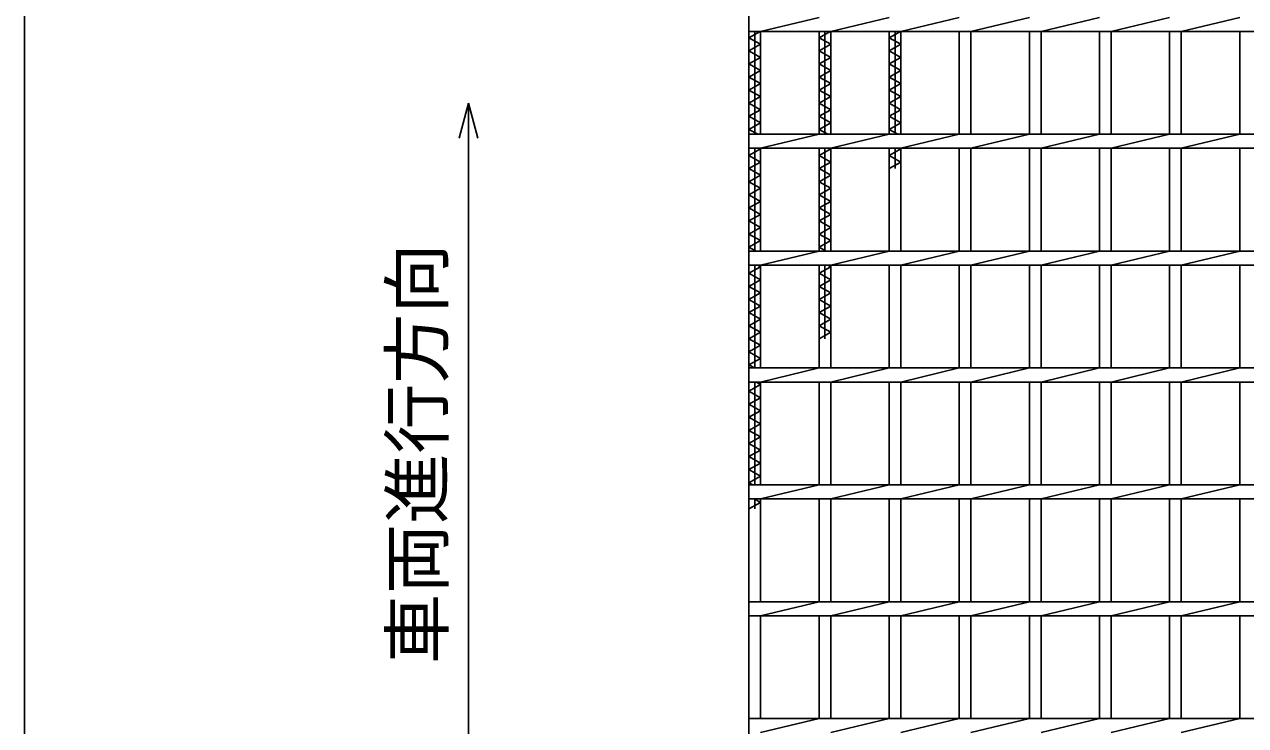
# Model space of a CAD drawing. Units: millimetres, scale not verified. Extents: x -1820 to 1731, y -1282 to 1054.
# Drawn here: x -1729 to -1206, y 29 to 329 of the extents above; entities that cross this region are included whole.
import ezdxf
from ezdxf.enums import TextEntityAlignment as Align

# ---------------------------------------------------------------- set-up
doc = ezdxf.new("R2010")
doc.units = ezdxf.units.MM
doc.header["$LTSCALE"] = 10
doc.layers.add('0_2', color=150, linetype='Continuous', lineweight=25)
doc.layers.add('16', color=3, linetype='Continuous', lineweight=25)
doc.styles.add('ベクトル', font='')
doc.styles.get('ベクトル').set_extended_font_data('ベクトル')

msp = doc.modelspace()

# ---------------------------------------------------------------- linework, layer by layer
at = {"layer": '0_2'}
msp.add_line((-1729, -1146.5), (-1729, 1053.5), dxfattribs=at)
at = {"layer": '0_2', "color": 4}
for p, q in [((-1539, 295.33), (-1543, 280.33)), ((-1535, 280.33), (-1539, 295.33)), ((-1539, 295.33), (-1539, -4.67))]:
    msp.add_line(p, q, dxfattribs=at)
at = {"layer": '16'}
for p, q in [((-1419, -166.5), (-1419, 474.5)), ((-1419, 326), (-1419, 332)), ((-1414, 326), (-1389, 332)), ((-1384, 326), (-1359, 332)), ((-1354, 326), (-1329, 332)), ((-1324, 326), (-1299, 332)), ((-1294, 326), (-1269, 332)), ((-1264, 326), (-1239, 332)), ((-1234, 326), (-1209, 332)), ((-1419, 326), (-424, 326)), ((-1419, 323.3), (-1414.18, 326)), ((-1416.5, 282), (-1416.5, 326)), ((-1414, 282), (-1414, 326)), ((-1389, 282), (-1389, 326)), ((-1389, 323.3), (-1384.18, 326)), ((-1386.5, 282), (-1386.5, 326)), ((-1384, 282), (-1384, 326)), ((-1359, 282), (-1359, 326)), ((-1359, 323.3), (-1354.18, 326)), ((-1356.5, 282), (-1356.5, 326)), ((-1354, 282), (-1354, 326)), ((-1329, 282), (-1329, 326)), ((-1324, 282), (-1324, 326)), ((-1299, 282), (-1299, 326)), ((-1294, 282), (-1294, 326)), ((-1269, 282), (-1269, 326)), ((-1264, 282), (-1264, 326)), ((-1239, 282), (-1239, 326)), ((-1234, 282), (-1234, 326)), ((-1209, 282), (-1209, 326)), ((-1414, 320.5), (-1419, 323.3)), ((-1419, 317.7), (-1414, 320.5)), ((-1384, 320.5), (-1389, 323.3)), ((-1389, 317.7), (-1384, 320.5)), ((-1354, 320.5), (-1359, 323.3)), ((-1359, 317.7), (-1354, 320.5)), ((-1414, 314.9), (-1419, 317.7)), ((-1419, 312.1), (-1414, 314.9)), ((-1384, 314.9), (-1389, 317.7)), ((-1389, 312.1), (-1384, 314.9)), ((-1354, 314.9), (-1359, 317.7)), ((-1359, 312.1), (-1354, 314.9)), ((-1414, 309.3), (-1419, 312.1)), ((-1419, 306.5), (-1414, 309.3)), ((-1384, 309.3), (-1389, 312.1)), ((-1389, 306.5), (-1384, 309.3)), ((-1354, 309.3), (-1359, 312.1)), ((-1359, 306.5), (-1354, 309.3)), ((-1414, 303.7), (-1419, 306.5)), ((-1419, 300.9), (-1414, 303.7)), ((-1384, 303.7), (-1389, 306.5)), ((-1389, 300.9), (-1384, 303.7)), ((-1354, 303.7), (-1359, 306.5)), ((-1359, 300.9), (-1354, 303.7)), ((-1414, 298.1), (-1419, 300.9)), ((-1419, 295.3), (-1414, 298.1)), ((-1384, 298.1), (-1389, 300.9)), ((-1389, 295.3), (-1384, 298.1)), ((-1354, 298.1), (-1359, 300.9)), ((-1359, 295.3), (-1354, 298.1)), ((-1414, 292.5), (-1419, 295.3)), ((-1384, 292.5), (-1389, 295.3)), ((-1354, 292.5), (-1359, 295.3)), ((-1419, 289.7), (-1414, 292.5)), ((-1414, 286.9), (-1419, 289.7)), ((-1389, 289.7), (-1384, 292.5)), ((-1384, 286.9), (-1389, 289.7)), ((-1359, 289.7), (-1354, 292.5)), ((-1354, 286.9), (-1359, 289.7)), ((-1419, 284.1), (-1414, 286.9)), ((-1415.25, 282), (-1419, 284.1)), ((-1389, 284.1), (-1384, 286.9)), ((-1385.25, 282), (-1389, 284.1)), ((-1359, 284.1), (-1354, 286.9)), ((-1355.25, 282), (-1359, 284.1)), ((-1419, 282), (-424, 282)), ((-1419, 276), (-1419, 282)), ((-1414, 276), (-1389, 282)), ((-1384, 276), (-1359, 282)), ((-1354, 276), (-1329, 282)), ((-1324, 276), (-1299, 282)), ((-1294, 276), (-1269, 282)), ((-1264, 276), (-1239, 282)), ((-1234, 276), (-1209, 282)), ((-1419, 276), (-424, 276)), ((-1419, 272.9), (-1414, 275.7)), ((-1414, 270.1), (-1419, 272.9)), ((-1416.5, 232), (-1416.5, 276)), ((-1414, 275.7), (-1414.54, 276)), ((-1414, 232), (-1414, 276)), ((-1389, 232), (-1389, 276)), ((-1389, 272.9), (-1384, 275.7)), ((-1384, 270.1), (-1389, 272.9)), ((-1386.5, 232), (-1386.5, 276)), ((-1384, 275.7), (-1384.54, 276)), ((-1384, 232), (-1384, 276)), ((-1359, 232), (-1359, 276)), ((-1359, 272.9), (-1354, 275.7)), ((-1354, 270.1), (-1359, 272.9)), ((-1356.5, 267.3), (-1356.5, 276)), ((-1354, 275.7), (-1354.54, 276)), ((-1354, 232), (-1354, 276)), ((-1329, 232), (-1329, 276)), ((-1324, 232), (-1324, 276)), ((-1299, 232), (-1299, 276)), ((-1294, 232), (-1294, 276)), ((-1269, 232), (-1269, 276)), ((-1264, 232), (-1264, 276)), ((-1239, 232), (-1239, 276)), ((-1234, 232), (-1234, 276)), ((-1209, 232), (-1209, 276)), ((-1419, 267.3), (-1414, 270.1)), ((-1414, 264.5), (-1419, 267.3)), ((-1389, 267.3), (-1384, 270.1)), ((-1384, 264.5), (-1389, 267.3)), ((-1359, 267.3), (-1354, 270.1)), ((-1419, 261.7), (-1414, 264.5)), ((-1414, 258.9), (-1419, 261.7)), ((-1389, 261.7), (-1384, 264.5)), ((-1384, 258.9), (-1389, 261.7)), ((-1419, 256.1), (-1414, 258.9)), ((-1414, 253.3), (-1419, 256.1)), ((-1389, 256.1), (-1384, 258.9)), ((-1384, 253.3), (-1389, 256.1)), ((-1419, 250.5), (-1414, 253.3)), ((-1389, 250.5), (-1384, 253.3)), ((-1414, 247.7), (-1419, 250.5)), ((-1419, 244.9), (-1414, 247.7)), ((-1384, 247.7), (-1389, 250.5)), ((-1389, 244.9), (-1384, 247.7)), ((-1414, 242.1), (-1419, 244.9)), ((-1419, 239.3), (-1414, 242.1)), ((-1384, 242.1), (-1389, 244.9)), ((-1389, 239.3), (-1384, 242.1)), ((-1414, 236.5), (-1419, 239.3)), ((-1419, 233.7), (-1414, 236.5)), ((-1384, 236.5), (-1389, 239.3)), ((-1389, 233.7), (-1384, 236.5)), ((-1415.96, 232), (-1419, 233.7)), ((-1419, 232), (-424, 232)), ((-1419, 226), (-1419, 232)), ((-1414, 226), (-1389, 232)), ((-1385.96, 232), (-1389, 233.7)), ((-1384, 226), (-1359, 232)), ((-1354, 226), (-1329, 232)), ((-1324, 226), (-1299, 232)), ((-1294, 226), (-1269, 232)), ((-1264, 226), (-1239, 232)), ((-1234, 226), (-1209, 232)), ((-1419, 226), (-424, 226)), ((-1419, 222.5), (-1414, 225.3)), ((-1416.5, 182), (-1416.5, 226)), ((-1414, 225.3), (-1415.25, 226)), ((-1414, 182), (-1414, 226)), ((-1389, 182), (-1389, 226)), ((-1389, 222.5), (-1384, 225.3)), ((-1386.5, 194.5), (-1386.5, 226)), ((-1384, 225.3), (-1385.25, 226)), ((-1384, 182), (-1384, 226)), ((-1359, 182), (-1359, 226)), ((-1354, 182), (-1354, 226)), ((-1329, 182), (-1329, 226)), ((-1324, 182), (-1324, 226)), ((-1299, 182), (-1299, 226)), ((-1294, 182), (-1294, 226)), ((-1269, 182), (-1269, 226)), ((-1264, 182), (-1264, 226)), ((-1239, 182), (-1239, 226)), ((-1234, 182), (-1234, 226)), ((-1209, 182), (-1209, 226)), ((-1414, 219.7), (-1419, 222.5)), ((-1419, 216.9), (-1414, 219.7)), ((-1384, 219.7), (-1389, 222.5)), ((-1389, 216.9), (-1384, 219.7)), ((-1414, 214.1), (-1419, 216.9)), ((-1384, 214.1), (-1389, 216.9)), ((-1419, 211.3), (-1414, 214.1)), ((-1414, 208.5), (-1419, 211.3)), ((-1389, 211.3), (-1384, 214.1)), ((-1384, 208.5), (-1389, 211.3)), ((-1419, 205.7), (-1414, 208.5)), ((-1414, 202.9), (-1419, 205.7)), ((-1389, 205.7), (-1384, 208.5)), ((-1384, 202.9), (-1389, 205.7)), ((-1419, 200.1), (-1414, 202.9)), ((-1414, 197.3), (-1419, 200.1)), ((-1389, 200.1), (-1384, 202.9)), ((-1384, 197.3), (-1389, 200.1)), ((-1419, 194.5), (-1414, 197.3)), ((-1414, 191.7), (-1419, 194.5)), ((-1389, 194.5), (-1384, 197.3)), ((-1419, 188.9), (-1414, 191.7)), ((-1414, 186.1), (-1419, 188.9)), ((-1419, 183.3), (-1414, 186.1)), ((-1416.68, 182), (-1419, 183.3)), ((-1419, 182), (-424, 182)), ((-1419, 176), (-1419, 182)), ((-1414, 176), (-1389, 182)), ((-1384, 176), (-1359, 182)), ((-1354, 176), (-1329, 182)), ((-1324, 176), (-1299, 182)), ((-1294, 176), (-1269, 182)), ((-1264, 176), (-1239, 182)), ((-1234, 176), (-1209, 182)), ((-1419, 176), (-424, 176)), ((-1419, 172.1), (-1414, 174.9)), ((-1416.5, 132), (-1416.5, 176)), ((-1414, 174.9), (-1415.96, 176)), ((-1414, 132), (-1414, 176)), ((-1389, 132), (-1389, 176)), ((-1384, 132), (-1384, 176)), ((-1359, 132), (-1359, 176)), ((-1354, 132), (-1354, 176)), ((-1329, 132), (-1329, 176)), ((-1324, 132), (-1324, 176)), ((-1299, 132), (-1299, 176)), ((-1294, 132), (-1294, 176)), ((-1269, 132), (-1269, 176)), ((-1264, 132), (-1264, 176)), ((-1239, 132), (-1239, 176)), ((-1234, 132), (-1234, 176)), ((-1209, 132), (-1209, 176)), ((-1414, 169.3), (-1419, 172.1)), ((-1419, 166.5), (-1414, 169.3)), ((-1414, 163.7), (-1419, 166.5)), ((-1419, 160.9), (-1414, 163.7)), ((-1414, 158.1), (-1419, 160.9)), ((-1419, 155.3), (-1414, 158.1)), ((-1414, 152.5), (-1419, 155.3)), ((-1419, 149.7), (-1414, 152.5)), ((-1414, 146.9), (-1419, 149.7)), ((-1419, 144.1), (-1414, 146.9)), ((-1414, 141.3), (-1419, 144.1)), ((-1419, 138.5), (-1414, 141.3)), ((-1414, 135.7), (-1419, 138.5)), ((-1419, 132.9), (-1414, 135.7)), ((-1417.39, 132), (-1419, 132.9)), ((-1419, 132), (-424, 132)), ((-1419, 126), (-1419, 132)), ((-1414, 126), (-1389, 132)), ((-1384, 126), (-1359, 132)), ((-1354, 126), (-1329, 132)), ((-1324, 126), (-1299, 132)), ((-1294, 126), (-1269, 132)), ((-1264, 126), (-1239, 132)), ((-1234, 126), (-1209, 132)), ((-1419, 126), (-424, 126)), ((-1414, 124.5), (-1416.68, 126)), ((-1416.5, 121.7), (-1416.5, 126)), ((-1414, 82), (-1414, 126)), ((-1389, 82), (-1389, 126)), ((-1384, 82), (-1384, 126)), ((-1359, 82), (-1359, 126)), ((-1354, 82), (-1354, 126)), ((-1329, 82), (-1329, 126)), ((-1324, 82), (-1324, 126)), ((-1299, 82), (-1299, 126)), ((-1294, 82), (-1294, 126)), ((-1269, 82), (-1269, 126)), ((-1264, 82), (-1264, 126)), ((-1239, 82), (-1239, 126)), ((-1234, 82), (-1234, 126)), ((-1209, 82), (-1209, 126)), ((-1419, 121.7), (-1414, 124.5)), ((-1419, 82), (-424, 82)), ((-1419, 76), (-1419, 82)), ((-1414, 76), (-1389, 82)), ((-1384, 76), (-1359, 82)), ((-1354, 76), (-1329, 82)), ((-1324, 76), (-1299, 82)), ((-1294, 76), (-1269, 82)), ((-1264, 76), (-1239, 82)), ((-1234, 76), (-1209, 82)), ((-1419, 76), (-424, 76)), ((-1414, 32), (-1414, 76)), ((-1389, 32), (-1389, 76)), ((-1384, 32), (-1384, 76)), ((-1359, 32), (-1359, 76)), ((-1354, 32), (-1354, 76)), ((-1329, 32), (-1329, 76)), ((-1324, 32), (-1324, 76)), ((-1299, 32), (-1299, 76)), ((-1294, 32), (-1294, 76)), ((-1269, 32), (-1269, 76)), ((-1264, 32), (-1264, 76)), ((-1239, 32), (-1239, 76)), ((-1234, 32), (-1234, 76)), ((-1209, 32), (-1209, 76)), ((-1419, 32), (-424, 32)), ((-1419, 26), (-1419, 32)), ((-1414, 26), (-1389, 32)), ((-1384, 26), (-1359, 32)), ((-1354, 26), (-1329, 32)), ((-1324, 26), (-1299, 32)), ((-1294, 26), (-1269, 32)), ((-1264, 26), (-1239, 32)), ((-1234, 26), (-1209, 32))]:
    msp.add_line(p, q, dxfattribs=at)

# ---------------------------------------------------------------- texts
at = {"layer": '0_2', "color": 2, "style": 'ベクトル'}
msp.add_text('車両進行方向', height=21.99, rotation=90, dxfattribs=at).set_placement((-1561, 55.33), align=Align.MIDDLE_LEFT)

doc.saveas('drawing.dxf')
